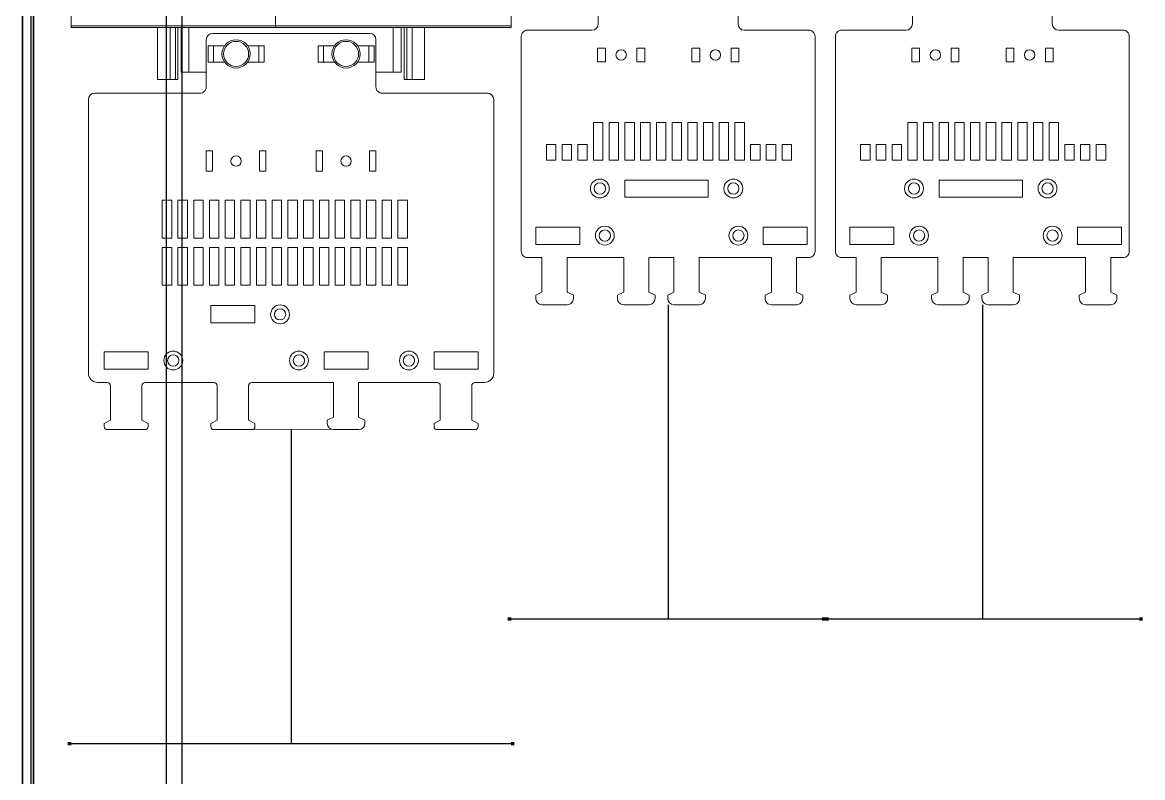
# Model space of a CAD drawing. Header units: millimetres. Extents: x 0 to 69574, y -5 to 41746.
# Drawn here: x 34371.6 to 34728.1, y 10985.9 to 11226.2 of the extents above; entities that cross this region are included whole.
import ezdxf

# ---------------------------------------------------------------- set-up
doc = ezdxf.new("R2010")
doc.units = ezdxf.units.MM
doc.set_wipeout_variables(frame=1)
doc.layers.add('! NO PLOT !', color=7, linetype='Continuous', true_color=0xff75dd, plot=False)
doc.layers.add('000-PI-Oprema', color=30, linetype='Continuous', lineweight=5)
doc.layers.add('000-PI-ORMAR', color=2, linetype='Continuous')
doc.layers.add('000-PI_TEXT', color=7, linetype='Continuous')

# ---------------------------------------------------------------- blocks, each defined once
blk = doc.blocks.new('800mm bez ploce')
at = {"layer": '000-PI-ORMAR'}
for p, q in [((47129.52, 47274.57), (47129.52, 45290.07)), ((47126.01, 47254.07), (47126.01, 45303.07)), ((47128.73, 47254.07), (47128.73, 45303.07))]:
    blk.add_line(p, q, dxfattribs=at)
blk = doc.blocks.new('6SL3220-3YE2X-0XXX')
at = {"layer": '000-PI-Oprema', "ltscale": 0.25}
for p, q in [((0, 127.99942), (0, 423.001046)), ((140, 128), (140, 423.001046)), ((65, 127.99942), (65, 413.443167)), ((0, 128.5), (140, 128.5)), ((0, 127.99942), (65, 127.99942)), ((27.5, 111.5), (27.5, 128)), ((31.5, 111.5), (31.5, 128)), ((33.199997, 111.5), (33.199997, 128)), ((34, 111.5), (34, 128)), ((35, 113.799988), (35, 128)), ((37.5, 113.799988), (37.5, 128)), ((45, 126.100006), (95, 126.100006)), ((65, 128), (140, 128)), ((102.5, 113.799988), (102.5, 128)), ((105, 113.799988), (105, 128)), ((106, 111.5), (106, 128)), ((106.799999, 111.5), (106.799999, 128)), ((108.5, 111.5), (108.5, 128)), ((112.5, 111.5), (112.5, 128)), ((43, 109.100006), (43, 124.100006)), ((43.599998, 122.200012), (48.827126, 122.200012)), ((43.599998, 117), (43.599998, 122.200012)), ((45.300003, 117), (45.300003, 122.200012)), ((56.172874, 122.200012), (59.699997, 122.200012)), ((59.699997, 122.200012), (61.400002, 122.200012)), ((59.699997, 117), (59.699997, 122.200012)), ((61.400002, 117), (61.400002, 122.200012)), ((78.599998, 122.200012), (80.299999, 122.200012)), ((78.599998, 117), (78.599998, 122.200012)), ((80.299999, 122.200012), (83.827126, 122.200012)), ((80.299999, 117), (80.299999, 122.200012)), ((91.172874, 122.200012), (94.700001, 122.200012)), ((94.700001, 122.200012), (96.400002, 122.200012)), ((94.700001, 117), (94.700001, 122.200012)), ((96.400002, 117), (96.400002, 122.200012)), ((97, 109.100006), (97, 124.100006)), ((43.599998, 117), (45.300003, 117)), ((45.300003, 117), (48.827126, 117)), ((56.172874, 117), (59.699997, 117)), ((59.699997, 117), (61.400002, 117)), ((78.599998, 117), (83.827126, 117)), ((91.172874, 117), (94.700001, 117)), ((94.700001, 117), (96.400002, 117)), ((27.5, 111.5), (34, 111.5)), ((35, 113.799988), (43, 113.799988)), ((97, 113.799988), (102.5, 113.799988)), ((102.5, 113.799988), (105, 113.799988)), ((106, 111.5), (106.799999, 111.5)), ((106.799999, 111.5), (108.5, 111.5)), ((108.5, 111.5), (112.5, 111.5)), ((7.5, 107.100006), (41, 107.100006)), ((99, 107.100006), (132.5, 107.100006)), ((5.5, 18), (5.5, 105.100006)), ((134.5, 18), (134.5, 105.100006)), ((43, 88.700012), (45, 88.700012)), ((43, 82.299988), (43, 88.700012)), ((45, 82.299988), (45, 88.700012)), ((60, 88.700012), (62, 88.700012)), ((60, 82.299988), (60, 88.700012)), ((62, 82.299988), (62, 88.700012)), ((78, 88.700012), (80, 88.700012)), ((78, 82.299988), (78, 88.700012)), ((80, 82.299988), (80, 88.700012)), ((95, 88.700012), (97, 88.700012)), ((95, 82.299988), (95, 88.700012)), ((97, 82.299988), (97, 88.700012)), ((43, 82.299988), (45, 82.299988)), ((60, 82.299988), (62, 82.299988)), ((78, 82.299988), (80, 82.299988)), ((95, 82.299988), (97, 82.299988)), ((29, 73), (32, 73)), ((29, 61), (29, 73)), ((32, 61), (32, 73)), ((34, 73), (37, 73)), ((34, 61), (34, 73)), ((37, 61), (37, 73)), ((39, 73), (42, 73)), ((39, 61), (39, 73)), ((42, 61), (42, 73)), ((44, 73), (47, 73)), ((44, 61), (44, 73)), ((47, 61), (47, 73)), ((49, 73), (52, 73)), ((49, 61), (49, 73)), ((52, 61), (52, 73)), ((54, 73), (57, 73)), ((54, 61), (54, 73)), ((57, 61), (57, 73)), ((59, 73), (62, 73)), ((59, 61), (59, 73)), ((62, 61), (62, 73)), ((64, 73), (67, 73)), ((64, 61), (64, 73)), ((67, 61), (67, 73)), ((69, 73), (72, 73)), ((69, 61), (69, 73)), ((72, 61), (72, 73)), ((74, 73), (77, 73)), ((74, 61), (74, 73)), ((77, 61), (77, 73)), ((79, 73), (82, 73)), ((79, 61), (79, 73)), ((82, 61), (82, 73)), ((84, 73), (87, 73)), ((84, 61), (84, 73)), ((87, 61), (87, 73)), ((89, 73), (92, 73)), ((89, 61), (89, 73)), ((92, 61), (92, 73)), ((94, 73), (97, 73)), ((94, 61), (94, 73)), ((97, 61), (97, 73)), ((99, 73), (102, 73)), ((99, 61), (99, 73)), ((102, 61), (102, 73)), ((104, 73), (107, 73)), ((104, 61), (104, 73)), ((107, 61), (107, 73)), ((29, 61), (32, 61)), ((34, 61), (37, 61)), ((39, 61), (42, 61)), ((44, 61), (47, 61)), ((49, 61), (52, 61)), ((54, 61), (57, 61)), ((59, 61), (62, 61)), ((64, 61), (67, 61)), ((69, 61), (72, 61)), ((74, 61), (77, 61)), ((79, 61), (82, 61)), ((84, 61), (87, 61)), ((89, 61), (92, 61)), ((94, 61), (97, 61)), ((99, 61), (102, 61)), ((104, 61), (107, 61)), ((29, 58), (32, 58)), ((29, 46), (29, 58)), ((32, 46), (32, 58)), ((34, 58), (37, 58)), ((34, 46), (34, 58)), ((37, 46), (37, 58)), ((39, 58), (42, 58)), ((39, 46), (39, 58)), ((42, 46), (42, 58)), ((44, 58), (47, 58)), ((44, 46), (44, 58)), ((47, 46), (47, 58)), ((49, 58), (52, 58)), ((49, 46), (49, 58)), ((52, 46), (52, 58)), ((54, 58), (57, 58)), ((54, 46), (54, 58)), ((57, 46), (57, 58)), ((59, 58), (62, 58)), ((59, 46), (59, 58)), ((62, 46), (62, 58)), ((64, 58), (67, 58)), ((64, 46), (64, 58)), ((67, 46), (67, 58)), ((69, 58), (72, 58)), ((69, 46), (69, 58)), ((72, 46), (72, 58)), ((74, 58), (77, 58)), ((74, 46), (74, 58)), ((77, 46), (77, 58)), ((79, 58), (82, 58)), ((79, 46), (79, 58)), ((82, 46), (82, 58)), ((84, 58), (87, 58)), ((84, 46), (84, 58)), ((87, 46), (87, 58)), ((89, 58), (92, 58)), ((89, 46), (89, 58)), ((92, 46), (92, 58)), ((94, 58), (97, 58)), ((94, 46), (94, 58)), ((97, 46), (97, 58)), ((99, 58), (102, 58)), ((99, 46), (99, 58)), ((102, 46), (102, 58)), ((104, 58), (107, 58)), ((104, 46), (104, 58)), ((107, 46), (107, 58)), ((29, 46), (32, 46)), ((34, 46), (37, 46)), ((39, 46), (42, 46)), ((44, 46), (47, 46)), ((49, 46), (52, 46)), ((54, 46), (57, 46)), ((59, 46), (62, 46)), ((64, 46), (67, 46)), ((69, 46), (72, 46)), ((74, 46), (77, 46)), ((79, 46), (82, 46)), ((84, 46), (87, 46)), ((89, 46), (92, 46)), ((94, 46), (97, 46)), ((99, 46), (102, 46)), ((104, 46), (107, 46)), ((44.5, 39.5), (58.5, 39.5)), ((44.5, 34), (44.5, 39.5)), ((58.5, 34), (58.5, 39.5)), ((44.5, 34), (58.5, 34)), ((10.5, 24.799988), (24.5, 24.799988)), ((10.5, 19.299988), (10.5, 24.799988)), ((24.5, 19.299988), (24.5, 24.799988)), ((80.5, 24.799988), (94.5, 24.799988)), ((80.5, 19.299988), (80.5, 24.799988)), ((94.5, 19.299988), (94.5, 24.799988)), ((115.5, 24.799988), (129.5, 24.799988)), ((115.5, 19.299988), (115.5, 24.799988)), ((129.5, 19.299988), (129.5, 24.799988)), ((10.5, 19.299988), (24.5, 19.299988)), ((80.5, 19.299988), (94.5, 19.299988)), ((115.5, 19.299988), (129.5, 19.299988)), ((8.5, 15), (11.5, 15)), ((23.5, 15), (45.5, 15)), ((57.5, 15), (83.5, 15)), ((83.5, 4), (83.5, 15)), ((91.5, 15), (116.5, 15)), ((91.5, 4), (91.5, 15)), ((128.5, 15), (131.5, 15)), ((12.5, 3), (12.5, 14)), ((22.5, 3), (22.5, 14)), ((46.5, 3), (46.5, 14)), ((56.5, 3), (56.5, 14)), ((117.5, 3), (117.5, 14)), ((127.5, 3), (127.5, 14)), ((81.5, 3), (83.5, 4)), ((93.5, 3), (91.5, 4)), ((10.5, 2), (12.5, 3)), ((10.5, 1), (10.5, 2)), ((24.5, 2), (22.5, 3)), ((24.5, 1), (24.5, 2)), ((44.5, 2), (46.5, 3)), ((44.5, 1), (44.5, 2)), ((58.5, 2), (56.5, 3)), ((58.5, 1), (58.5, 2)), ((81.5, 2), (81.5, 3)), ((93.5, 2), (93.5, 3)), ((115.5, 2), (117.5, 3)), ((115.5, 1), (115.5, 2)), ((129.5, 2), (127.5, 3)), ((129.5, 1), (129.5, 2)), ((11.5, 0), (23.5, 0)), ((45.5, 0), (57.5, 0)), ((83.5, 0), (91.5, 0)), ((116.5, 0), (128.5, 0))]:
    blk.add_line(p, q, dxfattribs=at)
for centre, radius in [((52.5, 119.6), 4.5), ((52.5, 119.6), 4), ((87.5, 119.6), 4.5), ((87.5, 119.6), 4), ((52.5, 85.5), 1.65), ((87.5, 85.5), 1.65), ((66.5, 36.7), 3), ((66.5, 36.7), 1.8), ((32.5, 22), 3), ((72.5, 22), 3), ((107.5, 22), 3), ((32.5, 22), 1.8), ((72.5, 22), 1.8), ((107.5, 22), 1.8)]:
    blk.add_circle(centre, radius, dxfattribs=at)
for centre, radius, start, end in [((45, 124.1), 2, 90, 179.999825), ((95, 124.1), 2, 0.000175, 90), ((7.5, 105.1), 2, 90, 179.999825), ((41, 109.1), 2, 270, 0.000175), ((99, 109.1), 2, 179.999825, 270), ((132.5, 105.1), 2, 0.000175, 90), ((8.5, 18), 3, 180, 270), ((131.5, 18), 3, 270, 0), ((11.5, 14), 1, 0, 90), ((23.5, 14), 1, 90, 180), ((45.5, 14), 1, 0, 90), ((57.5, 14), 1, 90, 180), ((116.5, 14), 1, 0, 90), ((128.5, 14), 1, 90, 180), ((11.5, 1), 1, 180, 270), ((23.5, 1), 1, 270, 0), ((45.5, 1), 1, 180, 270), ((57.5, 1), 1, 270, 0), ((83.5, 2), 2, 180, 270), ((91.5, 2), 2, 270, 0), ((116.5, 1), 1, 180, 270), ((128.5, 1), 1, 270, 0)]:
    blk.add_arc(centre, radius, start, end, dxfattribs=at)
blk = doc.blocks.new('SINAMICS_FSC_1mm')
at = {"layer": '! NO PLOT !', "lineweight": 70, "ltscale": 0.25}
for p, q in [((70185.12, 53900.05), (70186.12, 53900.05)), ((70326.12, 53900.05), (70327.12, 53900.05))]:
    blk.add_line(p, q, dxfattribs=at)
at = {"layer": '! NO PLOT !', "ltscale": 0.25}
blk.add_line((70186.12, 53900.05), (70326.12, 53900.05), dxfattribs=at)
at = {"layer": '000-PI-Oprema'}
blk.add_blockref('6SL3220-3YE2X-0XXX', (70186.12, 54000), dxfattribs=at)
at = {"layer": '! NO PLOT !', "ltscale": 0.25}
blk.add_line((70256.12, 54000.05), (70256.12, 53900.05), dxfattribs=at)
at = {"ltscale": 0.25}
blk.add_line((70243.62, 54000), (70269, 54000.1), dxfattribs=at)
blk = doc.blocks.new('6SL3220-3YE22-0UF0')
at = {"layer": '000-PI-Oprema'}
for p, q in [((17495.4, 87.4), (17515.9, 87.4)), ((17564.4, 87.4), (17584.9, 87.4))]:
    blk.add_line(p, q, dxfattribs=at)
for points in [[(17518.9, 103.4, 0.414215), (17517.9, 102.4), (17517.9, 89.4, -0.414213), (17515.9, 87.4)], [(17561.4, 103.4, -0.414215), (17562.4, 102.4), (17562.4, 89.4, 0.414213), (17564.4, 87.4)], [(17495.4, 87.4, 0.414214), (17493.4, 85.4), (17493.4, 17, 0.414214), (17495.4, 15), (17500, 15), (17500, 4), (17498, 3), (17498, 2)], [(17552, 2), (17552, 3), (17550, 4), (17550, 15), (17573, 15), (17573, 4), (17571, 3), (17571, 2, 0.414214), (17573, 0), (17581, 0, 0.414214), (17583, 2), (17583, 3), (17581, 4), (17581, 15), (17584.9, 15, 0.414214), (17586.9, 17), (17586.9, 85.4, 0.414214), (17584.9, 87.4)], [(17498, 2, 0.414213), (17500, 0), (17508, 0, 0.414214), (17510, 2)], [(17524, 2, 0.414213), (17526, 0), (17534, 0, 0.414214), (17536, 2)], [(17540, 2, 0.414213), (17542, 0), (17550, 0, 0.414214), (17552, 2)]]:
    blk.add_lwpolyline(points, format="xyb", dxfattribs=at)
for points in [[(17520.2, 77.3), (17520.2, 81.7), (17517.7, 81.7), (17517.7, 77.3)], [(17532.7, 77.3), (17532.7, 81.7), (17530.2, 81.7), (17530.2, 77.3)], [(17550.2, 77.3), (17550.2, 81.7), (17547.7, 81.7), (17547.7, 77.3)], [(17562.7, 77.3), (17562.7, 81.7), (17560.2, 81.7), (17560.2, 77.3)], [(17519.4, 46), (17519.4, 58), (17516.4, 58), (17516.4, 46)], [(17524.4, 46), (17524.4, 58), (17521.4, 58), (17521.4, 46)], [(17529.4, 46), (17529.4, 58), (17526.4, 58), (17526.4, 46)], [(17534.4, 46), (17534.4, 58), (17531.4, 58), (17531.4, 46)], [(17539.4, 46), (17539.4, 58), (17536.4, 58), (17536.4, 46)], [(17544.4, 46), (17544.4, 58), (17541.4, 58), (17541.4, 46)], [(17549.4, 46), (17549.4, 58), (17546.4, 58), (17546.4, 46)], [(17554.4, 46), (17554.4, 58), (17551.4, 58), (17551.4, 46)], [(17559.4, 46), (17559.4, 58), (17556.4, 58), (17556.4, 46)], [(17564.4, 46), (17564.4, 58), (17561.4, 58), (17561.4, 46)], [(17504.4, 46), (17504.4, 51), (17501.4, 51), (17501.4, 46)], [(17509.4, 46), (17509.4, 51), (17506.4, 51), (17506.4, 46)], [(17514.4, 46), (17514.4, 51), (17511.4, 51), (17511.4, 46)], [(17569.4, 46), (17569.4, 51), (17566.4, 51), (17566.4, 46)], [(17574.4, 46), (17574.4, 51), (17571.4, 51), (17571.4, 46)], [(17579.4, 46), (17579.4, 51), (17576.4, 51), (17576.4, 46)], [(17552.9, 34.2), (17552.9, 39.7), (17526.4, 39.7), (17526.4, 34.2)], [(17512, 19.2), (17512, 24.7), (17498, 24.7), (17498, 19.2)], [(17584.4, 19.2), (17584.4, 24.7), (17570.4, 24.7), (17570.4, 19.2)]]:
    blk.add_lwpolyline(points, close=True, dxfattribs=at)
for points in [[(17524, 2), (17524, 3), (17526, 4), (17526, 15), (17508, 15), (17508, 4), (17510, 3), (17510, 2)], [(17540, 2), (17540, 3), (17542, 4), (17542, 15), (17534, 15), (17534, 4), (17536, 3), (17536, 2)]]:
    blk.add_lwpolyline(points, dxfattribs=at)
for centre, radius in [((17525.2, 79.5), 1.65), ((17555.2, 79.5), 1.65), ((17518.4, 37), 3), ((17560.9, 37), 3), ((17518.4, 37), 1.8), ((17560.9, 37), 1.8), ((17520, 22), 3), ((17562.5, 22), 3), ((17520, 22), 1.8), ((17562.5, 22), 1.8)]:
    blk.add_circle(centre, radius, dxfattribs=at)
blk = doc.blocks.new('SINAMICS_FSB_1mm')
at = {"layer": '! NO PLOT !', "ltscale": 0.25}
for p, q in [((71040.15, 54000), (71040.15, 53900)), ((70990.15, 53900), (71090.15, 53900))]:
    blk.add_line(p, q, dxfattribs=at)
at = {"layer": '! NO PLOT !', "lineweight": 70, "ltscale": 0.25}
for p, q in [((70989.15, 53900), (70990.15, 53900)), ((71090.15, 53900), (71091.15, 53900))]:
    blk.add_line(p, q, dxfattribs=at)
at = {"layer": '000-PI_TEXT'}
blk.add_blockref('6SL3220-3YE22-0UF0', (53500, 54000), dxfattribs=at)
blk = doc.blocks.new('poveznica montaznih ploca 2100mm')
at = {"layer": '! NO PLOT !'}
for p, q in [((59565.54, 55740.77), (59565.54, 53837.74)), ((59570.54, 55742.17), (59570.54, 53847.74))]:
    blk.add_line(p, q, dxfattribs=at)

msp = doc.modelspace()

# ---------------------------------------------------------------- linework, layer by layer
at = {"layer": '! NO PLOT !'}
msp.add_line((34371.571, 10789.973), (34371.571, 12740.835), dxfattribs=at)
at = {"layer": '000-PI-ORMAR'}
for p, q in [((34371.571, 12740.904), (34371.571, 10789.904)), ((34371.571, 12740.904), (34371.571, 10789.904)), ((34374.289, 12740.904), (34374.289, 10789.904)), ((34374.289, 12740.904), (34374.289, 10789.904)), ((34375.071, 10789.904), (34375.071, 12740.766))]:
    msp.add_line(p, q, dxfattribs=at)

# ---------------------------------------------------------------- block references
msp.add_blockref('SINAMICS_FSB_1mm', (-36363.067, -42863.629))
at = {"layer": '000-PI-Oprema'}
msp.add_blockref('SINAMICS_FSC_1mm', (-35799.04, -42903.384), dxfattribs=at)

# ---------------------------------------------------------------- next in the draw order: block references
at = {"layer": '! NO PLOT !'}
msp.add_blockref('poveznica montaznih ploca 2100mm', (-25148.229, -43031.862), dxfattribs=at)
msp.add_blockref('SINAMICS_FSB_1mm', (-36463.067, -42863.629))
at = {"layer": '000-PI-Oprema', "ltscale": 0.25}
msp.add_blockref('800mm bez ploce', (-12754.44, -34513.162), dxfattribs=at)

doc.saveas('drawing.dxf')
